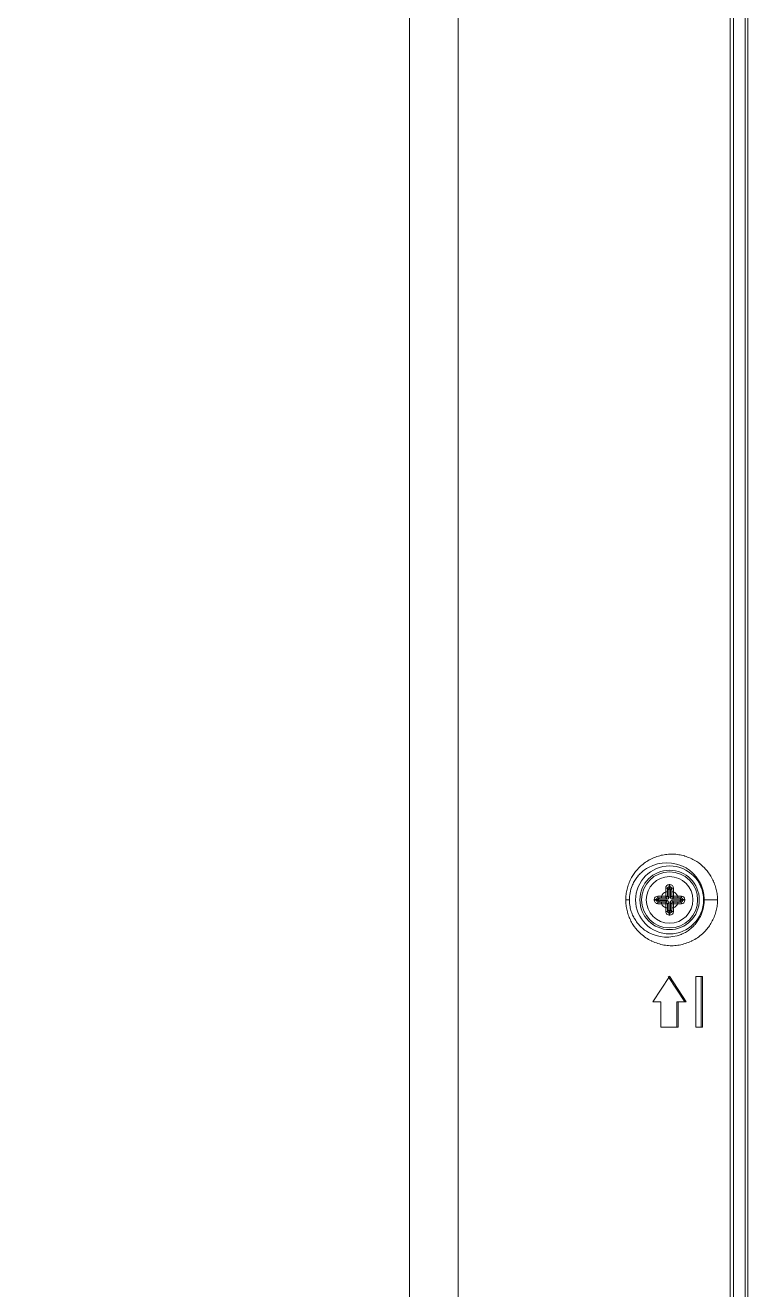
# Model space of a CAD drawing. Extents: x -382 to 1420, y -377 to 265.
# Drawn here: x -174.6 to -171.25, y -12.7 to -6.84 of the extents above; entities that cross this region are included whole.
import ezdxf

# ---------------------------------------------------------------- set-up
doc = ezdxf.new("R2010")
doc.units = 0
doc.header["$MEASUREMENT"] = 0
doc.layers.add('PDF_レイヤー 1', color=7, linetype='CONTINUOUS')

msp = doc.modelspace()

# ---------------------------------------------------------------- linework, layer by layer
at = {"layer": 'PDF_レイヤー 1', "lineweight": 0}
for points in [[(-223.44117, -25.76022), (-171.38649, -25.76022, 0.4143145), (-171.24868, -25.62245), (-171.24868, 6.93063, 0.4143145), (-171.38648, 7.06835), (-228.48682, 7.06835, 0.4143145), (-228.62463, 6.93063), (-228.62463, -25.62245, 0.4143145), (-228.48684, -25.76022), (-224.79078, -25.76022)], [(-228.61284, -25.61062, 0.020237), (-228.61242, -25.62094, 0.0768274), (-228.60256, -25.66288, 0.1002389), (-228.57255, -25.70786, 0.0963949), (-228.52739, -25.73797, 0.0991788), (-228.4745, -25.74841), (-171.39888, -25.74841, 0.0213893), (-171.38909, -25.748, 0.077189), (-171.34599, -25.73801, 0.1002389), (-171.30103, -25.708, 0.1012685), (-171.27092, -25.66312, 0.0994966), (-171.26046, -25.61062), (-171.33059, -25.61062), (-171.33061, 6.84425), (-172.59133, 5.1687), (-172.81714, 5.16869), (-172.81714, 3.04596)], [(-171.31405, 6.84425), (-171.31405, -25.61065, -0.4131024)], [(-171.81391, -10.89301), (-171.81391, -10.89912), (-171.81363, -10.90523), (-171.81308, -10.91148), (-171.81252, -10.91759), (-171.81169, -10.92384), (-171.81058, -10.93009), (-171.80933, -10.93634), (-171.80794, -10.94259), (-171.80641, -10.94884), (-171.80613, -10.94981), (-171.80433, -10.95592), (-171.80225, -10.96203), (-171.80016, -10.968), (-171.7978, -10.97398), (-171.7953, -10.97981), (-171.79266, -10.9855), (-171.78989, -10.99106), (-171.78697, -10.99661), (-171.78391, -11.00189), (-171.78072, -11.00703, 0.0492511), (-171.75355, -11.04121), (-171.74856, -11.04607), (-171.74342, -11.05079), (-171.738, -11.05551), (-171.73245, -11.05995), (-171.72661, -11.06426), (-171.72064, -11.06843), (-171.71453, -11.07245), (-171.70814, -11.0762), (-171.70162, -11.07968), (-171.69509, -11.08315), (-171.69273, -11.0844), (-171.68592, -11.08731), (-171.67912, -11.09023), (-171.67203, -11.09273), (-171.66509, -11.09523), (-171.65801, -11.09731), (-171.65093, -11.09926), (-171.6437, -11.10092), (-171.63676, -11.10217), (-171.62954, -11.10328), (-171.62246, -11.10412), (-171.61523, -11.10481), (-171.60815, -11.10523), (-171.60135, -11.10537), (-171.59426, -11.10523), (-171.58718, -11.10481), (-171.5801, -11.10412), (-171.57302, -11.10328), (-171.56593, -11.10217), (-171.55871, -11.10078), (-171.55163, -11.09912), (-171.54441, -11.09731), (-171.53746, -11.09523), (-171.53038, -11.09273), (-171.52344, -11.09023), (-171.51649, -11.08731), (-171.50969, -11.08426), (-171.50747, -11.08315), (-171.5008, -11.07968), (-171.49427, -11.0762), (-171.48802, -11.07245), (-171.48177, -11.06843), (-171.4758, -11.06426), (-171.46997, -11.05995), (-171.46441, -11.05551), (-171.459, -11.05079), (-171.45386, -11.04607), (-171.44905, -11.04115), (-171.44489, -11.03685), (-171.441, -11.0324), (-171.43711, -11.02782), (-171.43322, -11.02296), (-171.42961, -11.01782), (-171.42614, -11.01268), (-171.42253, -11.0074), (-171.41933, -11.00199), (-171.416, -10.99643), (-171.41309, -10.99074), (-171.41017, -10.98491), (-171.40739, -10.97893), (-171.40489, -10.97296), (-171.40461, -10.97241), (-171.40239, -10.96644), (-171.40017, -10.96019), (-171.39809, -10.95408), (-171.39642, -10.94796), (-171.39461, -10.94172), (-171.39323, -10.93547), (-171.39198, -10.92936), (-171.391, -10.92311), (-171.39017, -10.917), (-171.38948, -10.91088), (-171.38892, -10.90491), (-171.38864, -10.89894), (-171.38864, -10.89297), (-171.38864, -10.88714), (-171.38892, -10.88116), (-171.38948, -10.87519), (-171.39017, -10.86908), (-171.391, -10.86283), (-171.39198, -10.85672), (-171.39323, -10.85047), (-171.39475, -10.84422), (-171.39642, -10.83811), (-171.39809, -10.832), (-171.40017, -10.82575), (-171.40239, -10.81964), (-171.40461, -10.81353), (-171.40503, -10.8127), (-171.40767, -10.80673), (-171.41031, -10.80076), (-171.41336, -10.79492), (-171.41628, -10.78923), (-171.41947, -10.78367), (-171.42281, -10.77826), (-171.42628, -10.77298), (-171.42989, -10.76784), (-171.4335, -10.76284), (-171.43739, -10.75784), (-171.44128, -10.75326), (-171.44517, -10.74882), (-171.44926, -10.74459, 0.0544084), (-171.4848, -10.7153), (-171.49049, -10.71183), (-171.49633, -10.70836), (-171.5023, -10.70517), (-171.50827, -10.70211), (-171.51452, -10.69933), (-171.52091, -10.69656), (-171.52744, -10.6942), (-171.53396, -10.69183), (-171.54049, -10.68975), (-171.5416, -10.68933), (-171.54827, -10.68767), (-171.55507, -10.686), (-171.56188, -10.68447), (-171.56868, -10.6835), (-171.57549, -10.68239), (-171.58243, -10.6817), (-171.58924, -10.68114), (-171.59618, -10.68086), (-171.60298, -10.68072), (-171.60965, -10.68086), (-171.61632, -10.68128), (-171.62298, -10.68184), (-171.62965, -10.68267), (-171.63632, -10.6835), (-171.64298, -10.68489), (-171.64965, -10.68628), (-171.65604, -10.68808), (-171.6627, -10.68989), (-171.66937, -10.69211), (-171.6759, -10.69447), (-171.68228, -10.69697), (-171.68867, -10.69975), (-171.69506, -10.70267), (-171.70131, -10.70586), (-171.70506, -10.70794), (-171.71103, -10.71142), (-171.717, -10.71503), (-171.7227, -10.71878), (-171.72839, -10.72294), (-171.73381, -10.72697), (-171.73908, -10.73128), (-171.74408, -10.73572), (-171.74894, -10.7403), (-171.75374, -10.74487, 0.0508721), (-171.78086, -10.77931), (-171.78405, -10.78445), (-171.78711, -10.78973), (-171.79002, -10.79514), (-171.7928, -10.80084), (-171.79544, -10.80653), (-171.79794, -10.81237), (-171.8003, -10.8182), (-171.80238, -10.82431), (-171.80433, -10.83042), (-171.80627, -10.83653), (-171.80641, -10.83722), (-171.80794, -10.84347), (-171.80933, -10.84972), (-171.81058, -10.85597), (-171.81169, -10.86222), (-171.81252, -10.86847), (-171.81308, -10.87472), (-171.81363, -10.88069), (-171.81391, -10.8868), (-171.81392, -10.89297), (-171.7974, -10.89297, 0.0417803), (-171.79413, -10.92548), (-171.79302, -10.93076), (-171.79163, -10.93617), (-171.79025, -10.94159), (-171.78858, -10.94701), (-171.7865, -10.95242), (-171.78455, -10.9577), (-171.78219, -10.96312), (-171.77983, -10.96839), (-171.77719, -10.97353), (-171.77428, -10.97867), (-171.774, -10.97936), (-171.77094, -10.98436), (-171.76789, -10.98922), (-171.76455, -10.99395), (-171.76108, -10.99867), (-171.75747, -11.00311), (-171.754, -11.00742), (-171.75025, -11.01158), (-171.74636, -11.01561), (-171.74247, -11.01936, 0.0611346), (-171.70928, -11.0438, 0.2198604), (-171.55749, -11.05314, 0.02516), (-171.53756, -11.04336), (-171.53284, -11.04058), (-171.52812, -11.03753), (-171.52339, -11.03433), (-171.51881, -11.03086), (-171.51437, -11.02739), (-171.51006, -11.0235), (-171.50576, -11.01975), (-171.50465, -11.01864), (-171.50048, -11.01475), (-171.49645, -11.01058), (-171.4927, -11.00628), (-171.48895, -11.00183), (-171.48548, -10.99753, 0.0142618), (-171.47965, -10.9892, 0.0453098), (-171.46493, -10.96217, 0.0481454), (-171.4534, -10.92519), (-171.45298, -10.92199), (-171.45243, -10.91894), (-171.45187, -10.91561), (-171.4516, -10.91241), (-171.45118, -10.90922), (-171.4509, -10.90602), (-171.45062, -10.90269), (-171.45048, -10.8995), (-171.45048, -10.89616), (-171.45035, -10.89311), (-171.45035, -10.89297), (-171.38868, -10.89297)], [(-171.7974, -10.89297, -0.0462142), (-171.79411, -10.86038, -0.050462), (-171.78452, -10.82774), (-171.7823, -10.82274), (-171.78008, -10.81774), (-171.77744, -10.81274), (-171.7748, -10.8076), (-171.77189, -10.80274), (-171.76883, -10.79788), (-171.7655, -10.7933), (-171.76217, -10.78858), (-171.75855, -10.78413), (-171.75814, -10.7833), (-171.75425, -10.77885), (-171.7505, -10.77469), (-171.74661, -10.77066), (-171.74244, -10.76677, -0.0630441), (-171.70925, -10.74215, -0.2475782), (-171.5376, -10.7427)], [(-171.53185, -10.74609), (-171.52727, -10.74901), (-171.52283, -10.7522), (-171.51824, -10.75554), (-171.5138, -10.75929), (-171.50949, -10.7629), (-171.50533, -10.76679), (-171.50102, -10.77095), (-171.49699, -10.77512), (-171.49561, -10.77665), (-171.49186, -10.78095), (-171.48825, -10.7854), (-171.4845, -10.78998), (-171.48116, -10.7947), (-171.47797, -10.79942), (-171.47505, -10.80428), (-171.47214, -10.809), (-171.4695, -10.814), (-171.467, -10.81886), (-171.46491, -10.82386, -0.0458561), (-171.45347, -10.86082, -0.0382364), (-171.45048, -10.88808)], [(-171.62883, -10.83818, 0.0065787), (-171.62869, -10.85567, 0.1755367), (-171.64827, -10.87525, 0.009803), (-171.66572, -10.87507)], [(-171.60701, -10.8816), (-171.60062, -10.87521), (-171.57336, -10.87521, -0.0066664), (-171.55596, -10.87501), (-171.55596, -10.87585), (-171.5561, -10.87668), (-171.5561, -10.87751), (-171.55624, -10.87835), (-171.55624, -10.87918), (-171.55652, -10.88001), (-171.55652, -10.88015), (-171.55666, -10.88098), (-171.55679, -10.88182), (-171.55693, -10.8821), (-171.55707, -10.88251), (-171.55735, -10.88307), (-171.56343, -10.88916), (-171.5994, -10.88916), (-171.59303, -10.88279, -0.3445723), (-171.60062, -10.87521), (-171.60061, -10.85564, 0.0172363), (-171.60082, -10.83956), (-171.60096, -10.83845), (-171.60124, -10.83775), (-171.60165, -10.83664), (-171.60221, -10.83581), (-171.6029, -10.83497), (-171.6036, -10.83456), (-171.60457, -10.83386), (-171.60568, -10.83345), (-171.60679, -10.83303), (-171.60804, -10.83289), (-171.60915, -10.83275), (-171.60943, -10.83275), (-171.60943, -10.83247), (-171.60943, -10.83136), (-171.60943, -10.83067), (-171.60943, -10.8297), (-171.60943, -10.82859), (-171.60943, -10.82761), (-171.60929, -10.8265), (-171.60929, -10.82539), (-171.60929, -10.82428), (-171.60929, -10.82345), (-171.61083, -10.82231), (-171.61069, -10.82231), (-171.61055, -10.82231), (-171.61041, -10.82231), (-171.61028, -10.82231), (-171.61014, -10.82231), (-171.61, -10.82231), (-171.60986, -10.82231), (-171.60972, -10.82231), (-171.60944, -10.82231), (-171.61228, -10.82231, 0.4160873), (-171.62889, -10.83814), (-171.62805, -10.83814), (-171.62722, -10.83828), (-171.62639, -10.83828), (-171.62555, -10.83842), (-171.62472, -10.83856), (-171.62389, -10.83856), (-171.62361, -10.8387), (-171.62277, -10.83884), (-171.62208, -10.83897), (-171.6218, -10.83911), (-171.62125, -10.83925), (-171.62069, -10.83953), (-171.61458, -10.84564), (-171.61458, -10.84508), (-171.61458, -10.84397), (-171.6143, -10.84272), (-171.61403, -10.84161), (-171.61375, -10.84036), (-171.61347, -10.83911), (-171.61291, -10.838), (-171.61264, -10.83731), (-171.61208, -10.83634), (-171.61166, -10.83522), (-171.61079, -10.83424), (-171.61082, -10.83275), (-171.60943, -10.83275), (-171.61075, -10.83425), (-171.61005, -10.83522), (-171.6095, -10.83634), (-171.60894, -10.83731), (-171.6088, -10.83786), (-171.60839, -10.83911), (-171.60797, -10.84022), (-171.60755, -10.84147), (-171.60742, -10.84272), (-171.60714, -10.84383), (-171.607, -10.84508), (-171.607, -10.84564), (-171.607, -10.88158), (-171.607, -10.88186), (-171.607, -10.88214), (-171.607, -10.88228), (-171.60714, -10.88241), (-171.60714, -10.88255), (-171.60714, -10.88283), (-171.60714, -10.88311), (-171.60714, -10.88339), (-171.60714, -10.88353), (-171.60728, -10.8838), (-171.60726, -10.88401), (-171.60726, -10.88373), (-171.6074, -10.88346), (-171.6074, -10.88332), (-171.60754, -10.88304), (-171.60754, -10.88276), (-171.60768, -10.88248), (-171.60782, -10.88235), (-171.60782, -10.88207), (-171.60796, -10.88179), (-171.60794, -10.88158), (-171.60697, -10.88158, 0.2643869), (-171.59943, -10.89012), (-171.56346, -10.89012), (-171.56332, -10.89012), (-171.56249, -10.89012), (-171.56166, -10.8904), (-171.5611, -10.89082), (-171.56068, -10.89123), (-171.56041, -10.89179), (-171.56013, -10.89248), (-171.55999, -10.89304), (-171.56013, -10.89359), (-171.56041, -10.89415), (-171.56068, -10.89484), (-171.5611, -10.89512), (-171.56166, -10.89554), (-171.56249, -10.89582), (-171.56332, -10.89596), (-171.56346, -10.89596), (-171.59943, -10.89676), (-171.56346, -10.89676), (-171.55735, -10.90287), (-171.55707, -10.90343), (-171.55693, -10.90398), (-171.55679, -10.90426), (-171.55666, -10.90509), (-171.55652, -10.90579), (-171.55652, -10.90607), (-171.55624, -10.9069), (-171.55624, -10.90773), (-171.5561, -10.90857), (-171.5561, -10.9094), (-171.55596, -10.91023), (-171.55596, -10.91107, -0.009999), (-171.57336, -10.91087)], [(-171.62109, -10.85567, -0.0090631), (-171.62069, -10.83953), (-171.62055, -10.83842), (-171.62041, -10.83772), (-171.62, -10.83661), (-171.61944, -10.83592), (-171.61861, -10.83495), (-171.61805, -10.83453), (-171.61722, -10.83384), (-171.61708, -10.83384), (-171.61583, -10.83328), (-171.61472, -10.833), (-171.61347, -10.83272), (-171.61228, -10.83275), (-171.61228, -10.83247), (-171.61228, -10.83136), (-171.61228, -10.83067), (-171.61228, -10.8297), (-171.61228, -10.82859), (-171.61228, -10.82761), (-171.61228, -10.8265), (-171.61228, -10.82539), (-171.61228, -10.82428), (-171.61228, -10.82345), (-171.61232, -10.82231), (-171.61218, -10.82231), (-171.61204, -10.82231), (-171.6119, -10.82231), (-171.61176, -10.82231), (-171.61162, -10.82231), (-171.61148, -10.82231), (-171.61135, -10.82231), (-171.61121, -10.82231), (-171.61107, -10.82231), (-171.60928, -10.82235, -0.4136881), (-171.59283, -10.83814), (-171.59367, -10.83814), (-171.5945, -10.83828), (-171.59533, -10.83828), (-171.59617, -10.83842), (-171.597, -10.83856), (-171.59783, -10.83856), (-171.59797, -10.8387), (-171.59867, -10.83884), (-171.5995, -10.83897), (-171.59992, -10.83911), (-171.60033, -10.83925), (-171.60089, -10.83953), (-171.607, -10.84564), (-171.60797, -10.84564)], [(-171.59289, -10.83817), (-171.59289, -10.83997), (-171.59289, -10.84164), (-171.59289, -10.84247), (-171.59289, -10.84428), (-171.59289, -10.84608), (-171.59289, -10.84775), (-171.59289, -10.84942), (-171.59289, -10.85122), (-171.59289, -10.85289), (-171.59289, -10.8547), (-171.59308, -10.85563, -0.1696092), (-171.57336, -10.87515), (-171.57336, -10.88279), (-171.59303, -10.88275), (-171.59303, -10.85567), (-171.60067, -10.85567)], [(-171.68156, -10.89147), (-171.68045, -10.89147), (-171.67948, -10.89147), (-171.67837, -10.89147), (-171.6774, -10.89147), (-171.67628, -10.89147), (-171.67517, -10.89147), (-171.6742, -10.89147), (-171.67323, -10.89161), (-171.67253, -10.89161), (-171.67142, -10.89161), (-171.67101, -10.89161), (-171.67101, -10.89133), (-171.67101, -10.89008), (-171.67087, -10.88897), (-171.67045, -10.88786), (-171.6699, -10.88675), (-171.66934, -10.88578), (-171.66878, -10.88508), (-171.66809, -10.88439), (-171.66726, -10.88383), (-171.66615, -10.88341), (-171.66545, -10.88314), (-171.66437, -10.88305), (-171.65826, -10.88916), (-171.62215, -10.89012), (-171.65826, -10.89012, 1.1609596), (-171.65829, -10.89676), (-171.62218, -10.89676), (-171.62869, -10.90327, -0.3607234), (-171.62109, -10.91087), (-171.62105, -10.9304), (-171.62869, -10.9304), (-171.62864, -10.90327), (-171.64822, -10.90327), (-171.64822, -10.91087), (-171.65002, -10.91087), (-171.65169, -10.91101), (-171.65349, -10.91101), (-171.6553, -10.91101), (-171.65697, -10.91101), (-171.65711, -10.91101), (-171.65877, -10.91101), (-171.66044, -10.91101), (-171.66224, -10.91101), (-171.66391, -10.91101), (-171.66572, -10.91101, -0.4160873), (-171.68156, -10.89147)], [(-171.64824, -10.88279), (-171.64991, -10.88279), (-171.65144, -10.88279), (-171.65311, -10.88279), (-171.65477, -10.88279), (-171.6563, -10.88279), (-171.65783, -10.88293), (-171.65949, -10.88293), (-171.66033, -10.88293), (-171.66185, -10.88307), (-171.66352, -10.88307), (-171.66435, -10.88307), (-171.66463, -10.88251), (-171.66477, -10.88196), (-171.66491, -10.88168), (-171.66505, -10.88085), (-171.66519, -10.88015), (-171.66519, -10.88001), (-171.66533, -10.87918), (-171.66547, -10.87835), (-171.6656, -10.87751), (-171.6656, -10.87668), (-171.6656, -10.87585), (-171.66572, -10.87507, 0.4136881), (-171.68159, -10.89147), (-171.68159, -10.89175), (-171.68159, -10.89216), (-171.68159, -10.89244), (-171.68159, -10.89272), (-171.68159, -10.893), (-171.68159, -10.89341), (-171.68159, -10.89369), (-171.68159, -10.89397), (-171.68159, -10.89425), (-171.68156, -10.89446), (-171.68045, -10.89446), (-171.67948, -10.89446), (-171.67837, -10.89446), (-171.6774, -10.89446), (-171.67628, -10.89446), (-171.67517, -10.89446), (-171.6742, -10.89446), (-171.67323, -10.89446), (-171.67253, -10.89446), (-171.67142, -10.89446), (-171.66965, -10.89301), (-171.66867, -10.89384), (-171.66756, -10.89426), (-171.66659, -10.89482), (-171.6659, -10.89509), (-171.66465, -10.89551), (-171.6634, -10.89593), (-171.66229, -10.89621), (-171.66117, -10.89648), (-171.65992, -10.89662), (-171.65867, -10.89676), (-171.65826, -10.89676)], [(-171.66574, -10.91107), (-171.6656, -10.91023), (-171.6656, -10.9094), (-171.6656, -10.90857), (-171.66547, -10.90773), (-171.66533, -10.9069), (-171.66519, -10.90607), (-171.66519, -10.90579), (-171.66505, -10.90509), (-171.66477, -10.90426), (-171.66477, -10.90398), (-171.66463, -10.90343), (-171.66435, -10.90287), (-171.65826, -10.89679), (-171.65826, -10.89596), (-171.62215, -10.89596, -0.2643869), (-171.61378, -10.90433), (-171.61378, -10.94044)], [(-171.62883, -10.9479, 0.4160873), (-171.61075, -10.96377), (-171.61103, -10.96377), (-171.61116, -10.96377), (-171.6113, -10.96377), (-171.61144, -10.96377), (-171.61158, -10.96377), (-171.61172, -10.96377), (-171.61186, -10.96377), (-171.612, -10.96377), (-171.61214, -10.96377), (-171.61228, -10.96374), (-171.61228, -10.96263), (-171.61228, -10.96166), (-171.61228, -10.96055), (-171.61228, -10.95957), (-171.61228, -10.95846), (-171.61228, -10.95735), (-171.61228, -10.95624), (-171.61228, -10.95541), (-171.61228, -10.95471), (-171.61228, -10.9536), (-171.61228, -10.95319), (-171.61241, -10.95319), (-171.61366, -10.95319), (-171.61491, -10.95305), (-171.61603, -10.95263), (-171.61714, -10.95208), (-171.61811, -10.95152), (-171.61866, -10.95096), (-171.6195, -10.95027), (-171.62005, -10.9493), (-171.62047, -10.94833), (-171.62061, -10.94763), (-171.62069, -10.94655), (-171.61458, -10.94044), (-171.61375, -10.94044, 1.1609597), (-171.60697, -10.94044), (-171.60794, -10.94044), (-171.60797, -10.90436), (-171.607, -10.90436), (-171.60058, -10.91087), (-171.57336, -10.91087), (-171.57336, -10.90323, 0.0084637), (-171.55738, -10.90293), (-171.55627, -10.90293), (-171.55557, -10.90265), (-171.55446, -10.90223), (-171.55363, -10.90168), (-171.5528, -10.90084), (-171.55238, -10.90029), (-171.55168, -10.89932), (-171.55113, -10.89821), (-171.55085, -10.89709), (-171.55071, -10.89584), (-171.55057, -10.89459), (-171.55055, -10.89168), (-171.55055, -10.89043), (-171.55082, -10.88918), (-171.5511, -10.88793), (-171.55166, -10.88682), (-171.55166, -10.88668), (-171.55235, -10.88585), (-171.55277, -10.88515), (-171.55374, -10.88446), (-171.55443, -10.8839), (-171.55554, -10.88348), (-171.55624, -10.88321), (-171.55735, -10.88307)], [(-171.55596, -10.87508, -0.4136881), (-171.54016, -10.89147), (-171.54127, -10.89147), (-171.5421, -10.89147), (-171.54321, -10.89147), (-171.54432, -10.89147), (-171.54543, -10.89147), (-171.54655, -10.89147), (-171.54752, -10.89147), (-171.54849, -10.89161), (-171.54918, -10.89161), (-171.5503, -10.89161), (-171.55057, -10.89161), (-171.55207, -10.89291), (-171.55304, -10.89222), (-171.55416, -10.89166), (-171.55513, -10.89111), (-171.55582, -10.89083), (-171.55707, -10.89041), (-171.55818, -10.89014), (-171.55943, -10.88972), (-171.56054, -10.88958), (-171.56179, -10.8893), (-171.56304, -10.88916), (-171.56346, -10.88916)], [(-171.556, -10.91101, 0.4160873), (-171.54016, -10.89446), (-171.54127, -10.89446), (-171.5421, -10.89446), (-171.54321, -10.89446), (-171.54432, -10.89446), (-171.54543, -10.89446), (-171.54655, -10.89446), (-171.54752, -10.89446), (-171.54849, -10.89446), (-171.54918, -10.89446), (-171.5503, -10.89446), (-171.55057, -10.89446), (-171.55206, -10.89297), (-171.55207, -10.89301), (-171.55304, -10.89384), (-171.55416, -10.89426), (-171.55513, -10.89482), (-171.55568, -10.89509), (-171.55693, -10.89551), (-171.55804, -10.89593), (-171.55929, -10.89621), (-171.56054, -10.89648), (-171.56166, -10.89662), (-171.56291, -10.89676), (-171.56346, -10.89676), (-171.56346, -10.89593)]]:
    msp.add_lwpolyline(points, format="xyb", dxfattribs=at)
for points in [[(-171.26047, 6.91931), (-171.26047, -25.61058)], [(-172.59133, 5.1687), (-172.59133, -21.45993)], [(-172.81714, -21.40391), (-172.81714, -2.38657)], [(-171.61378, -10.84564), (-171.61378, -10.8455), (-171.61364, -10.84467), (-171.61336, -10.84383), (-171.61294, -10.84314), (-171.61266, -10.84286), (-171.61211, -10.84245), (-171.61141, -10.84217), (-171.61086, -10.84217), (-171.6103, -10.84217), (-171.60961, -10.84245), (-171.60905, -10.84286), (-171.60864, -10.84314), (-171.60836, -10.84383), (-171.60808, -10.84467), (-171.60794, -10.8455), (-171.60794, -10.84564), (-171.60794, -10.88161)], [(-171.61079, -10.83275), (-171.61232, -10.83275)], [(-171.66965, -10.89297), (-171.67103, -10.8945)], [(-171.66435, -10.90287), (-171.66547, -10.90287), (-171.66616, -10.90259), (-171.66727, -10.90218), (-171.66797, -10.90162), (-171.6688, -10.90079), (-171.66935, -10.90023), (-171.66991, -10.8994), (-171.67005, -10.89926), (-171.6706, -10.89801), (-171.67088, -10.8969), (-171.67102, -10.89565), (-171.67102, -10.8944)], [(-171.67101, -10.89452), (-171.67101, -10.89161), (-171.66962, -10.893)], [(-171.66965, -10.89291), (-171.66867, -10.89222), (-171.66756, -10.89166), (-171.66659, -10.89111), (-171.6659, -10.89097), (-171.66479, -10.89041), (-171.66354, -10.89014), (-171.66242, -10.88972), (-171.66117, -10.88958), (-171.66006, -10.8893), (-171.65881, -10.8893), (-171.65826, -10.88916), (-171.65826, -10.89014)], [(-171.64822, -10.90327), (-171.64905, -10.90327), (-171.65072, -10.90327), (-171.65224, -10.90327), (-171.65308, -10.90327), (-171.65474, -10.90314), (-171.65641, -10.90314), (-171.6578, -10.90314), (-171.65947, -10.90314), (-171.66113, -10.903), (-171.66266, -10.903), (-171.66433, -10.90286)], [(-171.62109, -10.87525), (-171.62109, -10.85567), (-171.62873, -10.85567)], [(-171.62869, -10.88279), (-171.62869, -10.85571)], [(-171.61987, -10.88944), (-171.62001, -10.88944), (-171.62029, -10.88958), (-171.62057, -10.88958), (-171.62084, -10.88972), (-171.62112, -10.88972), (-171.62126, -10.88986), (-171.62154, -10.89), (-171.62182, -10.89), (-171.62209, -10.89014), (-171.62223, -10.89014)], [(-171.62218, -10.89012), (-171.62218, -10.88915)], [(-171.62218, -10.88916), (-171.62204, -10.88916), (-171.62176, -10.88916), (-171.62148, -10.8893), (-171.62121, -10.8893), (-171.62107, -10.8893), (-171.62079, -10.8893), (-171.62051, -10.8893), (-171.62023, -10.8893), (-171.61996, -10.8893), (-171.61982, -10.88944)], [(-171.61982, -10.89662), (-171.61996, -10.89662), (-171.62023, -10.89662), (-171.62051, -10.89676), (-171.62079, -10.89676), (-171.62107, -10.89676), (-171.62121, -10.89676), (-171.62148, -10.89676), (-171.62176, -10.89676), (-171.62204, -10.89676), (-171.62218, -10.89676), (-171.62218, -10.89593)], [(-171.62218, -10.89596), (-171.62204, -10.89596), (-171.62176, -10.89596), (-171.62148, -10.89609), (-171.62121, -10.89623), (-171.62107, -10.89623), (-171.62079, -10.89637), (-171.62051, -10.89637), (-171.62023, -10.89651), (-171.61996, -10.89665), (-171.61982, -10.89665)], [(-171.61378, -10.88161), (-171.61378, -10.84564), (-171.61461, -10.84564)], [(-171.61444, -10.88408), (-171.61444, -10.8838), (-171.61458, -10.88353), (-171.61458, -10.88339), (-171.61458, -10.88311), (-171.61458, -10.88283), (-171.61458, -10.88255), (-171.61458, -10.88241), (-171.61458, -10.88228), (-171.61458, -10.88214), (-171.61458, -10.88186), (-171.61458, -10.88158), (-171.61458, -10.84561)], [(-171.61458, -10.90436), (-171.61458, -10.90422), (-171.61458, -10.90394), (-171.61458, -10.90366), (-171.61458, -10.90339), (-171.61458, -10.90311), (-171.61458, -10.90297), (-171.61458, -10.90269), (-171.61458, -10.90241), (-171.61444, -10.90214), (-171.61444, -10.902)], [(-171.61378, -10.88158), (-171.61378, -10.88186), (-171.61378, -10.88214), (-171.61391, -10.88241), (-171.61405, -10.88255), (-171.61405, -10.88283), (-171.61419, -10.88311), (-171.61433, -10.88339), (-171.61433, -10.88353), (-171.61447, -10.8838), (-171.61447, -10.88408)], [(-171.61446, -10.90205), (-171.61446, -10.90219), (-171.61432, -10.90247), (-171.61432, -10.90275), (-171.61418, -10.90302), (-171.61404, -10.90316), (-171.61404, -10.90344), (-171.6139, -10.90372), (-171.61376, -10.904), (-171.61376, -10.90427), (-171.61376, -10.90441)], [(-171.60794, -10.90436), (-171.60794, -10.90422), (-171.6078, -10.90394), (-171.6078, -10.90366), (-171.60767, -10.90339), (-171.60753, -10.90311), (-171.60753, -10.90297), (-171.60739, -10.90269), (-171.60739, -10.90241), (-171.60725, -10.90214), (-171.60725, -10.902)], [(-171.60728, -10.902), (-171.60728, -10.90214), (-171.60714, -10.90241), (-171.60714, -10.90269), (-171.60714, -10.90297), (-171.60714, -10.90311), (-171.60714, -10.90339), (-171.60714, -10.90366), (-171.607, -10.90366), (-171.607, -10.90394), (-171.607, -10.90422), (-171.607, -10.90436), (-171.607, -10.94047)], [(-171.59933, -10.89594), (-171.59961, -10.89594), (-171.59989, -10.89594), (-171.60017, -10.89608), (-171.60044, -10.89622), (-171.60058, -10.89622), (-171.60086, -10.89636), (-171.60114, -10.89636), (-171.60128, -10.8965), (-171.60155, -10.89664), (-171.60183, -10.89664), (-171.60267, -10.89691), (-171.60336, -10.89719), (-171.60405, -10.89761), (-171.60475, -10.89802), (-171.60517, -10.89858), (-171.60572, -10.89927), (-171.60628, -10.89983), (-171.60669, -10.90052), (-171.60697, -10.90122), (-171.60725, -10.90205)], [(-171.6019, -10.88944), (-171.60162, -10.8893), (-171.60135, -10.8893), (-171.60121, -10.8893), (-171.60093, -10.8893), (-171.60065, -10.8893), (-171.60037, -10.8893), (-171.60024, -10.8893), (-171.59996, -10.88916), (-171.59968, -10.88916), (-171.5994, -10.88916), (-171.5994, -10.89014)], [(-171.5994, -10.89012), (-171.59968, -10.89012), (-171.59996, -10.88998), (-171.60024, -10.88998), (-171.60051, -10.88984), (-171.60065, -10.88971), (-171.60093, -10.88971), (-171.60121, -10.88957), (-171.60135, -10.88957), (-171.60162, -10.88943), (-171.6019, -10.88943)], [(-171.59942, -10.89675), (-171.59303, -10.90327), (-171.57331, -10.90327)], [(-171.5994, -10.89596), (-171.5994, -10.89679)], [(-171.57336, -10.88279), (-171.57253, -10.88279), (-171.57086, -10.88279), (-171.56947, -10.88279), (-171.56864, -10.88279), (-171.56697, -10.88279), (-171.56531, -10.88279), (-171.56378, -10.88293), (-171.56225, -10.88293), (-171.56059, -10.88293), (-171.55892, -10.88307), (-171.55739, -10.88307)], [(-171.56346, -10.89012), (-171.56346, -10.88915)], [(-171.54013, -10.89446), (-171.54013, -10.89418), (-171.54013, -10.8939), (-171.54013, -10.89362), (-171.54013, -10.89334), (-171.54013, -10.89293), (-171.54013, -10.89265), (-171.54013, -10.89237), (-171.54013, -10.89209), (-171.54013, -10.89168), (-171.54013, -10.89154)], [(-171.61457, -10.90434), (-171.62109, -10.91087), (-171.64818, -10.91087)], [(-171.62069, -10.94653), (-171.62139, -10.94681), (-171.6218, -10.94695), (-171.62222, -10.94709), (-171.62305, -10.94723), (-171.62361, -10.94737), (-171.62389, -10.94737), (-171.62472, -10.94751), (-171.62555, -10.94765), (-171.62639, -10.94765), (-171.62722, -10.94778), (-171.62805, -10.94778), (-171.62889, -10.94792)], [(-171.62869, -10.9304), (-171.62869, -10.93137), (-171.62883, -10.93317), (-171.62883, -10.9347), (-171.62883, -10.93651), (-171.62883, -10.93831), (-171.62883, -10.93998), (-171.62883, -10.94178), (-171.62883, -10.94359), (-171.62883, -10.94442), (-171.62883, -10.94609), (-171.62883, -10.9479)], [(-171.61378, -10.90436), (-171.61461, -10.90436)], [(-171.61083, -10.95183), (-171.61166, -10.95085), (-171.61208, -10.94974), (-171.61264, -10.94877), (-171.61291, -10.94808), (-171.61333, -10.94696), (-171.61375, -10.94571), (-171.61403, -10.9446), (-171.6143, -10.94335), (-171.61444, -10.94224), (-171.61458, -10.94099), (-171.61458, -10.94044), (-171.61458, -10.90433)], [(-171.61075, -10.95319), (-171.61228, -10.95319), (-171.61075, -10.9518)], [(-171.61079, -10.95183), (-171.6094, -10.95321)], [(-171.61079, -10.95319), (-171.6094, -10.95319)], [(-171.607, -10.94044), (-171.607, -10.94085), (-171.60714, -10.9421), (-171.60728, -10.94335), (-171.60755, -10.94446), (-171.60783, -10.94558), (-171.60825, -10.94683), (-171.60867, -10.94808), (-171.60894, -10.94877), (-171.6095, -10.94974), (-171.61005, -10.95085), (-171.61075, -10.95183)], [(-171.60089, -10.94653), (-171.60103, -10.94765), (-171.6013, -10.94834), (-171.60172, -10.94931), (-171.60228, -10.95014), (-171.60297, -10.95098), (-171.60367, -10.95153), (-171.6045, -10.95209), (-171.60464, -10.95223), (-171.60575, -10.95278), (-171.607, -10.95306), (-171.60825, -10.9532), (-171.6095, -10.9532)], [(-171.60943, -10.95319), (-171.60943, -10.9536), (-171.60943, -10.95471), (-171.60943, -10.95541), (-171.60943, -10.95624), (-171.60943, -10.95735), (-171.60943, -10.95846), (-171.60929, -10.95957), (-171.60929, -10.96055), (-171.60929, -10.96166), (-171.60929, -10.96263), (-171.60929, -10.96374)], [(-171.59283, -10.94792), (-171.59367, -10.94778), (-171.5945, -10.94778), (-171.59533, -10.94765), (-171.59617, -10.94765), (-171.597, -10.94751), (-171.59783, -10.94737), (-171.59797, -10.94737), (-171.5988, -10.94723), (-171.59964, -10.94695), (-171.59992, -10.94695), (-171.60033, -10.94681), (-171.60089, -10.94653), (-171.607, -10.94042)], [(-171.60062, -10.9304), (-171.60062, -10.93123), (-171.60062, -10.9329), (-171.60062, -10.93442), (-171.60062, -10.93526), (-171.60062, -10.93692), (-171.60062, -10.93845), (-171.60076, -10.93998), (-171.60076, -10.94165), (-171.60076, -10.94331), (-171.6009, -10.94484), (-171.6009, -10.94651)], [(-171.59289, -10.9479), (-171.59289, -10.94609), (-171.59289, -10.94442), (-171.59289, -10.94262), (-171.59289, -10.94081), (-171.59289, -10.93928), (-171.59289, -10.93915), (-171.59289, -10.93734), (-171.59289, -10.93567), (-171.59289, -10.93387), (-171.59289, -10.9322), (-171.59303, -10.9304)], [(-171.61079, -10.96377), (-171.61065, -10.96377), (-171.61051, -10.96377), (-171.61037, -10.96377), (-171.61023, -10.96377), (-171.6101, -10.96377), (-171.60996, -10.96377), (-171.60982, -10.96377), (-171.60968, -10.96377), (-171.6094, -10.96377), (-171.60926, -10.96377)], [(-171.61079, -11.24734), (-171.68842, -11.36539)], [(-171.61757, -11.24734), (-171.53994, -11.36539)], [(-171.53321, -11.36534), (-171.61085, -11.2473)], [(-171.48981, -11.24734), (-171.48981, -11.48343)], [(-171.45754, -11.24734), (-171.48976, -11.24734)], [(-171.46432, -11.48346), (-171.46432, -11.24737)], [(-171.45754, -11.48346), (-171.45754, -11.24737)], [(-171.68837, -11.36534), (-171.65115, -11.36534)], [(-171.6512, -11.48346), (-171.57052, -11.48346), (-171.57052, -11.36527)], [(-171.6512, -11.36534), (-171.6512, -11.48353)], [(-171.57729, -11.48346), (-171.57729, -11.36527)], [(-171.57729, -11.36534), (-171.53327, -11.36534)], [(-171.48981, -11.48346), (-171.4576, -11.48346)]]:
    msp.add_lwpolyline(points, dxfattribs=at)
for points in [[(-171.62111, -10.87519), (-171.61458, -10.88158), (-171.61446, -10.88403, -0.2643869), (-171.62216, -10.88918), (-171.62869, -10.88279), (-171.64822, -10.88285), (-171.64822, -10.87521)], [(-171.59303, -10.93035), (-171.59299, -10.90323, 0.3607235), (-171.60062, -10.91082), (-171.60062, -10.9304)]]:
    msp.add_lwpolyline(points, format="xyb", close=True, dxfattribs=at)
for centre, radius in [((-171.61087, -10.89302), 0.15754), ((-171.61074, -10.89295), 0.13774), ((-171.61083, -10.89296), 0.12998), ((-171.61079, -10.89301), 0.10823)]:
    msp.add_circle(centre, radius, dxfattribs=at)
for centre, radius, start, end in [((-171.62952, -10.87442), 0.00846, 275.328873, 354.671125), ((-171.59989, -10.88294), 0.01383, 261.625748, 272.0146), ((-171.61095, -10.89319), 0.04124, 205.384029, 244.615971), ((-171.12809, -10.92573), 0.49304, 180.545057, 182.417858), ((-171.60904, -10.94764), 0.01613, 269.063644, 358.960835)]:
    msp.add_arc(centre, radius, start, end, dxfattribs=at)
for points in [[(-171.53185, -10.74609), (-171.5338, -10.74484), (-171.5356, -10.74373), (-171.53755, -10.74276)], [(-171.46296, -10.82841), (-171.46351, -10.82688), (-171.46421, -10.82549), (-171.4649, -10.82382)], [(-171.7974, -10.89297), (-171.7974, -10.89464), (-171.79726, -10.89616), (-171.79726, -10.89783)], [(-171.45035, -10.89297), (-171.45035, -10.8913), (-171.45048, -10.88978), (-171.45048, -10.88811)], [(-171.59303, -10.9304), (-171.58442, -10.92637), (-171.57761, -10.91943), (-171.57331, -10.91082)], [(-171.46486, -10.96213), (-171.46416, -10.9606), (-171.46347, -10.95921), (-171.46291, -10.95755)]]:
    msp.add_open_spline(points, degree=3, dxfattribs=at)

doc.saveas('drawing.dxf')
